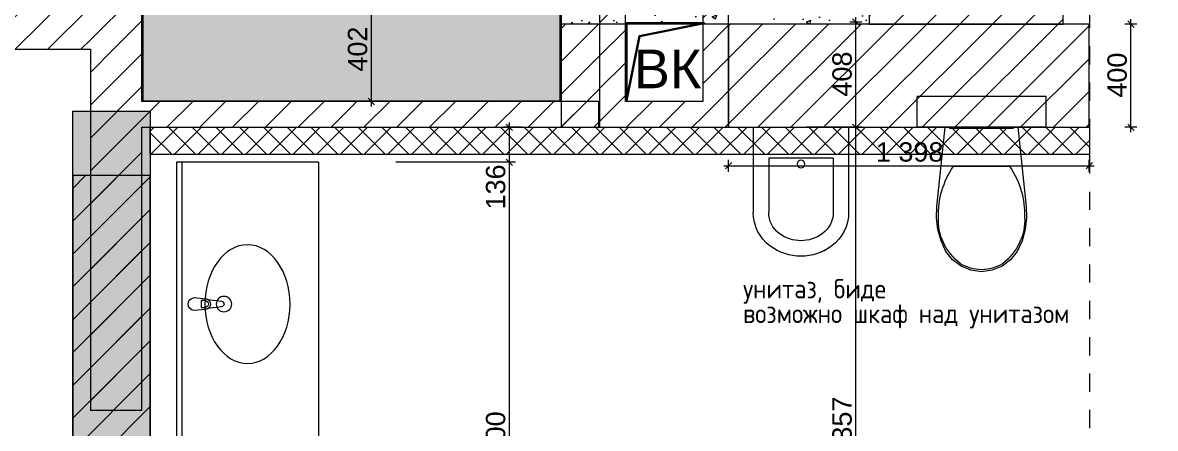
# Model space of a CAD drawing. Header units: millimetres. Extents: x 2336463 to 2579121, y 595385 to 778077.
# Drawn here: x 2403978 to 2408368, y 699937 to 701510 of the extents above; entities that cross this region are included whole.
import ezdxf

# ---------------------------------------------------------------- set-up
doc = ezdxf.new("R2010")
doc.units = ezdxf.units.MM
doc.header["$MEASUREMENT"] = 0
doc.linetypes.add('короткая штриховая', pattern=[141.111111, 70.555556, -70.555556])
for name, color, linetype in [('+возводимые стены', 7, 'Continuous'), ('1 Планировка размеры', 7, 'Continuous'), ('Интерьер - Мебель', 7, 'Continuous'), ('сит план', 7, 'Continuous')]:
    doc.layers.add(name, color=color, linetype=linetype)
for name, color, linetype, lineweight in [('+возводимые стены_Ном._пера__1', 7, 'Continuous', 13), ('+возводимые стены_Ном._пера__101', 252, 'Continuous', 5), ('+стена с дверью_Ном._пера__1', 7, 'Continuous', 13), ('1 Планировка_Ном._пера__1', 7, 'Continuous', 13), ('Интерьер - Мебель_Ном._пера__1', 7, 'Continuous', 13), ('сит план_Ном._пера__1', 7, 'Continuous', 13), ('сит план_Ном._пера__21', 7, 'Continuous', 30)]:
    doc.layers.add(name, color=color, linetype=linetype, lineweight=lineweight)
for name, color, linetype, lineweight, true_color in [('+возводимые стены_Ном._пера__169', 7, 'Continuous', 5, 0x68b353), ('+возводимые стены_Ном._пера__242', 7, 'Continuous', 13, 0x1b55b5), ('+возводимые стены_Ном._пера__9', 7, 'Continuous', 15, 0x3dad99), ('+размер планировка_Ном._пера__242', 7, 'Continuous', 13, 0x1b55b5), ('+стена с дверью_Ном._пера__243', 7, 'Continuous', 13, 0xe25822), ('1 Планировка размеры_Ном._пера__242', 7, 'Continuous', 13, 0x1b55b5), ('сит план_Ном._пера__87', 7, 'Continuous', 20, 0x6a6a6a)]:
    doc.layers.add(name, color=color, linetype=linetype, lineweight=lineweight, true_color=true_color)
doc.styles.add('СГЕНЕРИР_СТИЛЬ_1', font='arial.ttf')
doc.styles.add('СГЕНЕРИР_СТИЛЬ_4', font='isocp.shx')
doc.dimstyles.new('СГЕНЕРИР_СТИЛЬ__1', dxfattribs={"dimtxt": 75, "dimasz": 23.75, "dimexe": 0.18, "dimexo": 300, "dimgap": 0, "dimtad": 1, "dimtih": 1, "dimtoh": 1, "dimdec": 0, "dimzin": 0, "dimdsep": 46, "dimtxsty": 'СГЕНЕРИР_СТИЛЬ_1', "dimblk": 'ARROWHEAD_6', "dimblk1": 'ARROWHEAD_6', "dimblk2": 'ARROWHEAD_6', "dimcen": 0.09, "dimclrd": 256, "dimclre": 256, "dimclrt": 256, "dimazin": 0, "dimtfac": 1, "dimtdec": 4, "dimtmove": 0, "dimatfit": 3, "dimfxl": 0, "dimtolj": 1, "dimtzin": 0, "dimarcsym": 0})
doc.dimstyles.new('СГЕНЕРИР_СТИЛЬ__2', dxfattribs={"dimtxt": 75, "dimasz": 23.75, "dimexe": 0.18, "dimexo": 300, "dimgap": 0, "dimtad": 1, "dimdec": 0, "dimzin": 0, "dimdsep": 46, "dimtxsty": 'СГЕНЕРИР_СТИЛЬ_1', "dimblk": 'ARROWHEAD_6', "dimblk1": 'ARROWHEAD_6', "dimblk2": 'ARROWHEAD_6', "dimcen": 0.09, "dimclrd": 256, "dimclre": 256, "dimclrt": 256, "dimazin": 0, "dimtfac": 1, "dimtdec": 4, "dimtmove": 0, "dimatfit": 3, "dimfxl": 0, "dimtolj": 1, "dimtzin": 0, "dimarcsym": 0})
pattern_1 = [(45, (2086872.015, 585813.69), (-63.639609, 63.639609), [])]
pattern_2 = [(50, (2086872.01, 585813.69), (-182.18467, 15.939086), [19.05, -209.55]), (355, (2086872.01, 585813.69), (-35.24342, 191.05685), [15.24, -167.64058]), (100.451445, (2086887.2, 585812.36), (146.94125, 175.11775), [16.19001, -178.09024]), (46.1842, (2086872.01, 585864.49), (-271.07904, 42.04233), [28.575, -314.325]), (96.63556, (2086894.6, 585860.98), (237.40413, 247.42612), [24.28502, -267.1356]), (351.18415, (2086872.01, 585864.49), (237.40413, 247.42612), [22.85997, -251.45973]), (21, (2086897.41, 585851.79), (-151.61439, 102.2652), [19.05, -209.55]), (326, (2086897.41, 585851.79), (61.80203, 184.18797), [15.24, -167.64]), (71.451445, (2086910.05, 585843.26), (213.41642, 81.92277), [16.19001, -178.08994]), (37.5, (2086872.015, 585813.686), (3.088603, 84.555039), [0, -165.608, 0, -170.18, 0, -168.275]), (7.5, (2086872.015, 585813.69), (66.819663, 100.180575), [0, -97.028, 0, -161.798, 0, -64.135]), (327.5, (2086815.37, 585813.686), (-135.590595, 5.728744), [0, -63.5, 0, -198.12, 0, -262.89]), (317.5, (2086789.97, 585813.69), (148.12918, 25.42649), [0, -82.55, 0, -131.572, 0, -186.69])]

# ---------------------------------------------------------------- blocks, each defined once
blk = doc.blocks.new('Перекрытие_206', base_point=(2404443.8, 701207.5))
at = {"layer": 'Интерьер - Мебель_Ном._пера__1', "color": 7, "linetype": 'Continuous', "lineweight": 13, "flags": 128}
blk.add_lwpolyline([(2404443.8, 701207.5), (2406061.7, 701207.5), (2406061.7, 701606.9), (2404443.8, 701606.9)], close=True, dxfattribs=at)
blk = doc.blocks.new('Стена_960', base_point=(2403230.1, 701406.9))
at = {"layer": 'сит план_Ном._пера__87', "linetype": 'Continuous', "lineweight": 20, "true_color": 0x6a6a6a}
h = blk.add_hatch(dxfattribs=at)
h.set_pattern_fill('Блоки_Бетонные_Эффективные', color=251, style=0, pattern_type=2)
h.set_pattern_definition(pattern_1)
h.paths.add_polyline_path([(2403430.1, 701406.9), (2404240, 701406.9), (2404240, 701606.9), (2403430.1, 701606.9)])
h = blk.add_hatch(dxfattribs=at)
h.set_pattern_fill('Блоки_Бетонные_Эффективные', color=251, style=0, pattern_type=2)
h.set_pattern_definition(pattern_1)
h.paths.add_polyline_path([(2404240, 701406.9), (2404440, 701406.9), (2404440, 701606.9)])
h = blk.add_hatch(dxfattribs=at)
h.set_pattern_fill('Блоки_Бетонные_Эффективные', color=251, style=0, pattern_type=2)
h.set_pattern_definition(pattern_1)
h.paths.add_polyline_path([(2404240, 701406.9), (2404440, 701606.9), (2404240, 701606.9)])
at = {"layer": 'сит план_Ном._пера__1', "color": 7, "linetype": 'Continuous', "lineweight": 13, "flags": 128}
for points in [[(2404440, 701606.9), (2403430.1, 701606.9)], [(2404440, 701606.9), (2404440, 701406.9)], [(2403430.1, 701406.9), (2404240, 701406.9)]]:
    blk.add_lwpolyline(points, dxfattribs=at)
blk = doc.blocks.new('Стена_967', base_point=(2406214, 701807.1))
at = {"layer": 'сит план_Ном._пера__87', "linetype": 'Continuous', "lineweight": 20, "true_color": 0x6a6a6a}
h = blk.add_hatch(dxfattribs=at)
h.set_pattern_fill('Блоки_Бетонные_Эффективные', color=251, style=0, pattern_type=2)
h.set_pattern_definition(pattern_1)
h.paths.add_polyline_path([(2406314, 701204.4), (2406314, 701807.1), (2406214, 701807.1), (2406214, 701204.4)])
h = blk.add_hatch(dxfattribs=at)
h.set_pattern_fill('Блоки_Бетонные_Эффективные', color=251, style=0, pattern_type=2)
h.set_pattern_definition(pattern_1)
h.paths.add_polyline_path([(2406314, 701204.4), (2406214, 701104.4), (2406314, 701104.4)])
h = blk.add_hatch(dxfattribs=at)
h.set_pattern_fill('Блоки_Бетонные_Эффективные', color=251, style=0, pattern_type=2)
h.set_pattern_definition(pattern_1)
h.paths.add_polyline_path([(2406314, 701204.4), (2406214, 701204.4), (2406214, 701104.4)])
at = {"layer": 'сит план_Ном._пера__1', "color": 7, "linetype": 'Continuous', "lineweight": 13, "flags": 128}
for points in [[(2406214, 701807.1), (2406214, 701104.4)], [(2406314, 701807.1), (2406214, 701807.1)], [(2406314, 701204.4), (2406314, 701807.1)], [(2406214, 701104.4), (2406314, 701104.4)]]:
    blk.add_lwpolyline(points, dxfattribs=at)
blk = doc.blocks.new('Стена_968', base_point=(2406214, 701104.4))
at = {"layer": 'сит план_Ном._пера__87', "linetype": 'Continuous', "lineweight": 20, "true_color": 0x6a6a6a}
h = blk.add_hatch(dxfattribs=at)
h.set_pattern_fill('Блоки_Бетонные_Эффективные', color=251, style=0, pattern_type=2)
h.set_pattern_definition(pattern_1)
h.paths.add_polyline_path([(2406314, 701104.4), (2406614, 701104.4), (2406614, 701204.4), (2406314, 701204.4)])
h = blk.add_hatch(dxfattribs=at)
h.set_pattern_fill('Блоки_Бетонные_Эффективные', color=251, style=0, pattern_type=2)
h.set_pattern_definition(pattern_1)
h.paths.add_polyline_path([(2406714, 701204.4), (2406614, 701204.4), (2406714, 701104.4)])
h = blk.add_hatch(dxfattribs=at)
h.set_pattern_fill('Блоки_Бетонные_Эффективные', color=251, style=0, pattern_type=2)
h.set_pattern_definition(pattern_1)
h.paths.add_polyline_path([(2406614, 701204.4), (2406614, 701104.4), (2406714, 701104.4)])
at = {"layer": 'сит план_Ном._пера__1', "color": 7, "linetype": 'Continuous', "lineweight": 13, "flags": 128}
for points in [[(2406614, 701204.4), (2406314, 701204.4)], [(2406714, 701104.4), (2406714, 701204.4)], [(2406314, 701104.4), (2406714, 701104.4)]]:
    blk.add_lwpolyline(points, dxfattribs=at)
blk = doc.blocks.new('Стена_969', base_point=(2406714, 701104.4))
at = {"layer": 'сит план_Ном._пера__87', "linetype": 'Continuous', "lineweight": 20, "true_color": 0x6a6a6a}
h = blk.add_hatch(dxfattribs=at)
h.set_pattern_fill('Блоки_Бетонные_Эффективные', color=251, style=0, pattern_type=2)
h.set_pattern_definition(pattern_1)
h.paths.add_polyline_path([(2406714, 701204.4), (2406714, 701807.1), (2406614, 701807.1), (2406614, 701204.4)])
at = {"layer": 'сит план_Ном._пера__1', "color": 7, "linetype": 'Continuous', "lineweight": 13, "flags": 128}
for points in [[(2406614, 701807.1), (2406714, 701807.1)], [(2406614, 701807.1), (2406614, 701204.4)], [(2406714, 701204.4), (2406714, 701807.1)]]:
    blk.add_lwpolyline(points, dxfattribs=at)
blk = doc.blocks.new('Стена_970', base_point=(2404172.1, 700916.8))
at = {"layer": 'сит план_Ном._пера__87', "linetype": 'Continuous', "lineweight": 20, "true_color": 0x6a6a6a}
h = blk.add_hatch(dxfattribs=at)
h.set_pattern_fill('Блоки_Бетонные_Эффективные', color=251, style=0, pattern_type=2)
h.set_pattern_definition(pattern_1)
h.paths.add_polyline_path([(2404172.1, 700916.8), (2404172.1, 695916.8), (2404472.1, 695916.8), (2404472.1, 700916.8)])
at = {"layer": 'сит план_Ном._пера__1', "color": 7, "linetype": 'Continuous', "lineweight": 13, "flags": 128}
for points in [[(2404172.1, 700916.8), (2404172.1, 695916.8)], [(2404472.1, 700916.8), (2404172.1, 700916.8)], [(2404472.1, 697639), (2404472.1, 700916.8)]]:
    blk.add_lwpolyline(points, dxfattribs=at)
blk = doc.blocks.new('Стена_1002', base_point=(2406210.7, 701104.4))
at = {"layer": '+возводимые стены_Ном._пера__169', "linetype": 'Continuous', "lineweight": 5, "true_color": 0x68b353}
h = blk.add_hatch(dxfattribs=at)
h.set_pattern_fill('Блоки_Бетонные_Эффективные', color=85, style=0, pattern_type=2)
h.set_pattern_definition(pattern_1)
h.paths.add_polyline_path([(2406210.7, 701204.4), (2404440, 701204.4), (2404440, 701104.4), (2406210.7, 701104.4)])
at = {"layer": '+возводимые стены_Ном._пера__101', "color": 252, "linetype": 'Continuous', "lineweight": 5, "flags": 128}
for points in [[(2406210.7, 701204.4), (2404440, 701204.4)], [(2406210.7, 701104.4), (2406210.7, 701204.4)], [(2404440, 701104.4), (2406210.7, 701104.4)]]:
    blk.add_lwpolyline(points, dxfattribs=at)
blk = doc.blocks.new('Стена_1006', base_point=(2404240, 701406.9))
at = {"layer": 'сит план_Ном._пера__87', "linetype": 'Continuous', "lineweight": 20, "true_color": 0x6a6a6a}
h = blk.add_hatch(dxfattribs=at)
h.set_pattern_fill('Блоки_Бетонные_Эффективные', color=251, style=0, pattern_type=2)
h.set_pattern_definition(pattern_1)
h.paths.add_polyline_path([(2404240, 701406.9), (2404240, 700005.4), (2404440, 700005.4), (2404440, 701406.9)])
at = {"layer": 'сит план_Ном._пера__1', "color": 7, "linetype": 'Continuous', "lineweight": 13, "flags": 128}
for points in [[(2404240, 701406.9), (2404240, 700005.4)], [(2404440, 701204.4), (2404440, 701406.9)], [(2404440, 700005.4), (2404440, 701104.4)], [(2404440, 700005.4), (2404240, 700005.4)]]:
    blk.add_lwpolyline(points, dxfattribs=at)
blk = doc.blocks.new('Стена_1017', base_point=(2406064.8, 701504.5))
at = {"layer": '+возводимые стены_Ном._пера__169', "linetype": 'Continuous', "lineweight": 5, "true_color": 0x68b353}
h = blk.add_hatch(dxfattribs=at)
h.set_pattern_fill('Блоки_Бетонные_Эффективные', color=85, style=0, pattern_type=2)
h.set_pattern_definition(pattern_1)
h.paths.add_polyline_path([(2406064.8, 701504.5), (2406064.8, 701104.6), (2406214.8, 701104.6), (2406214.8, 701504.5)])
at = {"layer": '+возводимые стены_Ном._пера__101', "color": 252, "linetype": 'Continuous', "lineweight": 5, "flags": 128}
for points in [[(2406064.8, 701504.5), (2406064.8, 701104.6)], [(2406214.8, 701504.5), (2406064.8, 701504.5)], [(2406214.8, 701104.6), (2406214.8, 701504.5)], [(2406064.8, 701104.6), (2406214.8, 701104.6)]]:
    blk.add_lwpolyline(points, dxfattribs=at)
blk = doc.blocks.new('Стена_1028', base_point=(2407258.7, 701504.5))
at = {"layer": '+возводимые стены_Ном._пера__169', "linetype": 'Continuous', "lineweight": 5, "true_color": 0x68b353}
h = blk.add_hatch(dxfattribs=at)
h.set_pattern_fill('Блоки_Бетонные_Эффективные', color=85, style=0, pattern_type=2)
h.set_pattern_definition(pattern_1)
h.paths.add_polyline_path([(2407258.7, 701504.5), (2408011.1, 701504.5), (2408011.1, 701604.5), (2407258.7, 701604.5)])
at = {"layer": '+возводимые стены_Ном._пера__101', "color": 252, "linetype": 'Continuous', "lineweight": 5, "flags": 128}
for points in [[(2408011.1, 701604.5), (2407258.7, 701604.5)], [(2407258.7, 701604.5), (2407258.7, 701504.5)], [(2408011.1, 701504.5), (2408011.1, 701604.5)], [(2407258.7, 701504.5), (2408011.1, 701504.5)]]:
    blk.add_lwpolyline(points, dxfattribs=at)
blk = doc.blocks.new('Унитаз 25')
at = {"layer": 'Интерьер - Мебель_Ном._пера__1', "color": 7, "linetype": 'Continuous', "lineweight": 13}
for p, q in [((-250, 120), (250, 120)), ((-250, 0), (-250, 120)), ((250, 0), (250, 120)), ((-250, 0), (250, 0)), ((0, -151.4), (-108.9, -151.4)), ((108.9, -151.4), (0, -151.4))]:
    blk.add_line(p, q, dxfattribs=at)
at = {"layer": 'Интерьер - Мебель_Ном._пера__1', "color": 7, "linetype": 'Continuous', "lineweight": 13, "flags": 128}
for points in [[(-169.4, -396.7), (-157, -440.3), (-138, -481.3), (-112.4, -513.9), (-79.4, -538.8), (-41, -554.6), (0, -560), (41, -554.6), (79.4, -538.8), (112.4, -513.9), (138, -481.3), (157, -440.3), (169.4, -396.7), (174.9, -351.8), (173.3, -306.6), (141, 0), (-141, 0), (-173.3, -306.6), (-174.9, -351.8)], [(123, 0), (-123, 0), (-123, -5), (123, -5)]]:
    blk.add_lwpolyline(points, close=True, dxfattribs=at)
at = {"layer": 'Интерьер - Мебель_Ном._пера__1', "color": 7, "linetype": 'Continuous', "lineweight": 13}
for centre, major_axis, start_param, end_param in [((258.1, -339.4), (425.3, 0), 2.612188, 3.165208), ((-258.1, -339.4), (425.3, 0), 6.259567, 6.812588), ((89.5, -360.8), (256.9, 0), 3.085861, 3.98645), ((-89.5, -360.8), (256.9, 0), 5.438324, 6.338913), ((0.8, -431.2), (138.5, 0), 4.079884, 4.706528), ((-0.8, -431.2), (138.5, 0), 4.71825, 5.344894)]:
    blk.add_ellipse(centre, major_axis=major_axis, ratio=0.875546, start_param=start_param, end_param=end_param, dxfattribs=at)
blk = doc.blocks.new('Панель с Несколькими Умывальниками 25')
at = {"layer": 'Интерьер - Мебель_Ном._пера__1', "color": 7, "linetype": 'Continuous', "lineweight": 13}
for p, q in [((-1100, 0), (1100, 0)), ((-1100, -550), (-1100, 0)), ((1100, -550), (1100, 0)), ((-1100, -20), (1100, -20)), ((-563.6, -109.8), (-563.6, -94.9)), ((-563.6, -94.9), (-536.4, -94.9)), ((-536.4, -94.9), (-536.4, -109.8)), ((536.4, -109.8), (536.4, -94.9)), ((536.4, -94.9), (563.6, -94.9)), ((563.6, -94.9), (563.6, -109.8)), ((-1100, -550), (1100, -550))]:
    blk.add_line(p, q, dxfattribs=at)
at = {"layer": 'Интерьер - Мебель_Ном._пера__1', "color": 7, "linetype": 'Continuous', "lineweight": 13, "flags": 128}
for points in [[(-575, -70), (-571, -112, 0.12102), (-567.7, -121.5), (-561.1, -174.4, 0.882566), (-538.9, -174.4), (-532.3, -121.5, 0.12102), (-529, -112), (-525, -70, 1)], [(525, -70), (529, -112, 0.12102), (532.3, -121.5), (538.9, -174.4, 0.882566), (561.1, -174.4), (567.7, -121.5, 0.12102), (571, -112), (575, -70, 1)]]:
    blk.add_lwpolyline(points, format="xyb", close=True, dxfattribs=at)
at = {"layer": 'Интерьер - Мебель_Ном._пера__1', "color": 7, "linetype": 'Continuous', "lineweight": 13}
for centre in [(-550, -183.9), (550, -183.9)]:
    blk.add_circle(centre, 30, dxfattribs=at)
for centre, radius, start, end in [((-550, -110.1), 21.1, 212.771, 327.229), ((-550, -109.8), 13.6, 180, 0), ((550, -110.1), 21.1, 212.771, 327.229), ((550, -109.8), 13.6, 180, 0)]:
    blk.add_arc(centre, radius, start, end, dxfattribs=at)
for centre in [(-550, -275), (550, -275)]:
    blk.add_ellipse(centre, major_axis=(230, 0), ratio=0.717391, dxfattribs=at)
blk = doc.blocks.new('Биде 25')
at = {"layer": 'Интерьер - Мебель_Ном._пера__1', "color": 7, "linetype": 'Continuous', "lineweight": 13}
for p, q in [((185, 0), (-185, 0)), ((185, 0), (185, -330)), ((-185, 0), (-185, -330)), ((-125, -120), (-125, -330)), ((-125, -120), (125, -120)), ((125, -120), (125, -330))]:
    blk.add_line(p, q, dxfattribs=at)
blk.add_circle((0, -142.5), 15, dxfattribs=at)
for centre, radius, start, end in [((-22.5, -330), 162.5, 180, 233.1301), ((-22.5, -330), 162.5, 180, 233.1301), ((-22.5, -330), 102.5, 180, 233.1301), ((22.5, -330), 102.5, 306.8699, 0), ((22.5, -330), 162.5, 306.8699, 0), ((0, -300), 140, 233.1301, 306.8699), ((0, -300), 200, 233.1301, 306.8699), ((0, -300), 200, 233.1301, 270)]:
    blk.add_arc(centre, radius, start, end, dxfattribs=at)
blk = doc.blocks.new('*D3723', base_point=(2086872, 585813.7))
at = {"layer": '1 Планировка размеры_Ном._пера__242', "color": 152, "linetype": 'Continuous', "lineweight": 13, "true_color": 0x1b55b5}
for p, q in [((2405887.8, 700968.7), (2405424, 700968.7)), ((2405851.8, 700981.2), (2405876.8, 700956.2)), ((2405864.3, 698768.7), (2405864.3, 700968.7)), ((2405887.8, 698768.7), (2405424, 698768.7)), ((2405851.8, 698781.2), (2405876.8, 698756.2))]:
    blk.add_line(p, q, dxfattribs=at)
at = {"layer": '1 Планировка размеры_Ном._пера__242', "color": 152, "lineweight": 13, "true_color": 0x1b55b5, "char_height": 75, "attachment_point": 7, "rotation": 90, "style": 'СГЕНЕРИР_СТИЛЬ_1'}
for s, insert in [('\\A1;{\\pql;\\fArial|b0|i0|c204|p38;136}', (2405849.3, 700785.5)), ('\\A1;{\\pql;\\fArial|b0|i0|c204|p38;2\xa0200}', (2405849.3, 699740.5))]:
    blk.add_mtext(s, dxfattribs=dict(at, insert=insert))
blk = doc.blocks.new('ARROWHEAD_6')
at = {"color": 0, "linetype": 'Continuous', "lineweight": 0}
for p, q in [((0, 0), (-1, 0)), ((-0.5, -0.5), (0.5, 0.5))]:
    blk.add_line(p, q, dxfattribs=at)
blk = doc.blocks.new('*D3724', base_point=(2086872, 585813.7))
at = {"layer": '1 Планировка размеры_Ном._пера__242', "color": 152, "linetype": 'Continuous', "lineweight": 13, "true_color": 0x1b55b5}
for p, q in [((2405876.8, 701091.9), (2405851.8, 701116.9)), ((2405864.3, 701104.4), (2405864.3, 701123.1)), ((2405914, 701104.4), (2405840.9, 701104.4)), ((2405864.3, 700968.7), (2405864.3, 701104.4)), ((2405887.8, 700968.7), (2405424, 700968.7)), ((2405851.8, 700981.2), (2405876.8, 700956.2))]:
    blk.add_line(p, q, dxfattribs=at)
blk = doc.blocks.new('*D3757', base_point=(2086872, 585813.7))
at = {"layer": '1 Планировка размеры_Ном._пера__242', "color": 152, "linetype": 'Continuous', "lineweight": 13, "true_color": 0x1b55b5}
for p, q in [((2407194.6, 701116.9), (2407219.6, 701091.9)), ((2407230.5, 701104.4), (2407014, 701104.4)), ((2407207.1, 698747.7), (2407207.1, 701104.4)), ((2407230.5, 698747.7), (2406656.8, 698747.7)), ((2407194.6, 698760.2), (2407219.6, 698735.2))]:
    blk.add_line(p, q, dxfattribs=at)
at = {"layer": '1 Планировка размеры_Ном._пера__242', "color": 152, "lineweight": 13, "true_color": 0x1b55b5, "insert": (2407192.1, 699797.8), "char_height": 75, "attachment_point": 7, "rotation": 90, "style": 'СГЕНЕРИР_СТИЛЬ_1'}
blk.add_mtext('\\A1;{\\pql;\\fArial|b0|i0|c204|p38;2\xa0357}', dxfattribs=at)
blk = doc.blocks.new('*D3758', base_point=(2086872, 585813.7))
at = {"layer": '1 Планировка размеры_Ном._пера__242', "color": 152, "linetype": 'Continuous', "lineweight": 13, "true_color": 0x1b55b5}
for p, q in [((2407230.5, 701512.7), (2407183.7, 701512.7)), ((2407219.6, 701500.2), (2407194.6, 701525.2)), ((2407207.1, 701512.7), (2407207.1, 701531.5)), ((2407207.1, 701104.4), (2407207.1, 701512.7)), ((2407194.6, 701116.9), (2407219.6, 701091.9)), ((2407230.5, 701104.4), (2407014, 701104.4))]:
    blk.add_line(p, q, dxfattribs=at)
at = {"layer": '1 Планировка размеры_Ном._пера__242', "color": 152, "lineweight": 13, "true_color": 0x1b55b5, "insert": (2407192.1, 701223.2), "char_height": 75, "attachment_point": 7, "rotation": 90, "style": 'СГЕНЕРИР_СТИЛЬ_1'}
blk.add_mtext('\\A1;{\\pql;\\fArial|b0|i0|c204|p38;408}', dxfattribs=at)
blk = doc.blocks.new('*D3780', base_point=(2086872, 585813.7))
at = {"layer": '1 Планировка размеры_Ном._пера__242', "color": 152, "linetype": 'Continuous', "lineweight": 13, "true_color": 0x1b55b5}
for p, q in [((2406695.2, 700955.2), (2406714, 700955.2)), ((2406726.5, 700967.7), (2406701.5, 700942.7)), ((2406714, 700931.7), (2406714, 700978.6)), ((2406714, 700955.2), (2408112, 700955.2)), ((2408099.5, 700942.7), (2408124.5, 700967.7)), ((2408112, 700931.7), (2408112, 700978.6)), ((2408112, 700955.2), (2408130.7, 700955.2))]:
    blk.add_line(p, q, dxfattribs=at)
at = {"layer": '1 Планировка размеры_Ном._пера__242', "color": 152, "lineweight": 13, "true_color": 0x1b55b5, "insert": (2407284.7, 700970.2), "char_height": 75, "attachment_point": 7, "style": 'СГЕНЕРИР_СТИЛЬ_1'}
blk.add_mtext('\\A1;{\\pql;\\fArial|b0|i0|c204|p38;1\xa0398}', dxfattribs=at)
blk = doc.blocks.new('*D3787', base_point=(2086872, 585813.7))
at = {"layer": '1 Планировка размеры_Ном._пера__242', "color": 152, "linetype": 'Continuous', "lineweight": 13, "true_color": 0x1b55b5}
for p, q in [((2408285.8, 701492), (2408260.8, 701517)), ((2408273.3, 701504.5), (2408273.3, 701523.3)), ((2408296.7, 701504.5), (2408249.8, 701504.5)), ((2408273.3, 701104.4), (2408273.3, 701504.5)), ((2408260.8, 701116.9), (2408285.8, 701091.9)), ((2408296.7, 701104.4), (2408249.8, 701104.4)), ((2408273.3, 701085.6), (2408273.3, 701104.4))]:
    blk.add_line(p, q, dxfattribs=at)
at = {"layer": '1 Планировка размеры_Ном._пера__242', "color": 152, "lineweight": 13, "true_color": 0x1b55b5, "insert": (2408258.3, 701219.1), "char_height": 75, "attachment_point": 7, "rotation": 90, "style": 'СГЕНЕРИР_СТИЛЬ_1'}
blk.add_mtext('\\A1;{\\pql;\\fArial|b0|i0|c204|p38;400}', dxfattribs=at)
blk = doc.blocks.new('*D3840', base_point=(2086872, 585813.7))
at = {"layer": '1 Планировка размеры_Ном._пера__242', "color": 152, "linetype": 'Continuous', "lineweight": 13, "true_color": 0x1b55b5}
for p, q in [((2410960.7, 693213), (2410960.7, 693166.1)), ((2402354.6, 693177.2), (2402379.6, 693202.2)), ((2410960.7, 693189.5), (2402367.1, 693189.7)), ((2410948.2, 693177), (2410973.2, 693202)), ((2410979.4, 693189.5), (2410960.7, 693189.5))]:
    blk.add_line(p, q, dxfattribs=at)
at = {"layer": '1 Планировка размеры_Ном._пера__242', "color": 152, "lineweight": 13, "true_color": 0x1b55b5, "char_height": 75, "attachment_point": 7, "rotation": 359.9989, "style": 'СГЕНЕРИР_СТИЛЬ_1'}
for s, insert in [('\\A1;{\\pql;\\fArial|b0|i0|c204|p38;95}', (2402379.6, 693204.7)), ('\\A1;{\\pql;\\fArial|b0|i0|c204|p38;8\xa0594}', (2406535.7, 693204.6))]:
    blk.add_mtext(s, dxfattribs=dict(at, insert=insert))
blk = doc.blocks.new('*D3863', base_point=(2086872, 585813.7))
at = {"layer": '1 Планировка размеры_Ном._пера__242', "color": 152, "linetype": 'Continuous', "lineweight": 13, "true_color": 0x1b55b5}
for p, q in [((2405352.6, 701606.9), (2405305.8, 701606.9)), ((2405316.7, 701619.4), (2405341.7, 701594.4)), ((2405329.2, 701204.4), (2405329.2, 701606.9)), ((2405352.6, 701204.4), (2404740, 701204.4)), ((2405316.7, 701216.9), (2405341.7, 701191.9)), ((2405329.2, 701185.6), (2405329.2, 701204.4))]:
    blk.add_line(p, q, dxfattribs=at)
at = {"layer": '1 Планировка размеры_Ном._пера__242', "color": 152, "lineweight": 13, "true_color": 0x1b55b5, "insert": (2405314.2, 701320.2), "char_height": 75, "attachment_point": 7, "rotation": 90, "style": 'СГЕНЕРИР_СТИЛЬ_1'}
blk.add_mtext('\\A1;{\\pql;\\fArial|b0|i0|c204|p38;402}', dxfattribs=at)

msp = doc.modelspace()

# ---------------------------------------------------------------- hatches: boundary and pattern name
at = {"layer": '+возводимые стены_Ном._пера__242', "linetype": 'Continuous', "lineweight": 13, "true_color": 0x1b55b5}
h = msp.add_hatch(dxfattribs=at)
h.set_pattern_fill('Блоки_Бетонные_Эффективные', color=152, style=0, pattern_type=2)
h.set_pattern_definition(pattern_1)
h.paths.add_polyline_path([(2406714, 701104.4), (2408112, 701104.4), (2408112, 701504.5), (2406714, 701504.5)])
at = {"layer": '+возводимые стены_Ном._пера__9', "linetype": 'Continuous', "lineweight": 15, "true_color": 0x3dad99}
h = msp.add_hatch(dxfattribs=at)
h.set_pattern_fill('Блоки_Бетонные', color=135, style=0, pattern_type=2)
h.set_pattern_definition([(45, (2086872.015, 585813.686), (-45.961939, 45.961939), []), (135, (2086872.015, 585813.686), (45.961939, 45.961939), [])])
h.paths.add_polyline_path([(2404472.1, 701104.4), (2408112.7, 701104.4), (2408112.7, 700998.4), (2404472.1, 700998.4)])
at = {"layer": '+стена с дверью_Ном._пера__243', "linetype": 'Continuous', "lineweight": 0, "true_color": 0x381608}
msp.add_hatch(color=28, dxfattribs=at).paths.add_polyline_path([(2397562, 706910.6), (2404214.6, 706910.6), (2404214.6, 709999), (2406042.9, 709999), (2406184.2, 709999), (2406184.2, 707032.4), (2406042.9, 707032.4), (2406042.9, 705401.1), (2406063, 705401.1), (2406063, 704006.7), (2406065.2, 704006.7), (2406065.2, 701204.4), (2404440, 701204.4), (2404440, 704006.7), (2403834.9, 704006.7), (2403834.9, 703610.7), (2398839.9, 703610.7), (2398839.9, 705400.5), (2397562, 705400.5)])
at = {"layer": 'сит план_Ном._пера__1', "linetype": 'Continuous', "lineweight": 13}
h = msp.add_hatch(dxfattribs=at)
h.set_pattern_fill('AR_CONC', style=0, pattern_type=2)
h.set_pattern_definition(pattern_2)
h.paths.add_polyline_path([(2406064.8, 701802.1), (2407258.7, 701802.1), (2407258.7, 701504.5), (2406064.8, 701504.5)])
h = msp.add_hatch(dxfattribs=at)
h.set_pattern_fill('AR_CONC', style=0, pattern_type=2)
h.set_pattern_definition(pattern_2)
h.paths.add_polyline_path([(2404172.1, 701167), (2404472.1, 701167), (2404472.1, 695916.8), (2404172.1, 695916.8)])

# ---------------------------------------------------------------- linework, layer by layer
at = {"layer": '+возводимые стены_Ном._пера__1', "color": 7, "linetype": 'Continuous', "lineweight": 13, "flags": 128}
for points in [[(2406714, 701104.4), (2408112, 701104.4), (2408112, 701504.5), (2406714, 701504.5)], [(2404472.1, 701104.4), (2408112.7, 701104.4), (2408112.7, 700998.4), (2404472.1, 700998.4)]]:
    msp.add_lwpolyline(points, close=True, dxfattribs=at)
at = {"layer": '+стена с дверью_Ном._пера__1', "color": 7, "linetype": 'Continuous', "lineweight": 13, "flags": 128}
msp.add_lwpolyline([(2397562, 706910.6), (2404214.6, 706910.6), (2404214.6, 709999), (2406042.9, 709999), (2406184.2, 709999), (2406184.2, 707032.4), (2406042.9, 707032.4), (2406042.9, 705401.1), (2406063, 705401.1), (2406063, 704006.7), (2406065.2, 704006.7), (2406065.2, 701204.4), (2404440, 701204.4), (2404440, 704006.7), (2403834.9, 704006.7), (2403834.9, 703610.7), (2398839.9, 703610.7), (2398839.9, 705400.5), (2397562, 705400.5)], close=True, dxfattribs=at)
at = {"layer": '1 Планировка_Ном._пера__1', "color": 7, "linetype": 'короткая штриховая', "lineweight": 13}
msp.add_line((2408115.1, 694010.7), (2408113.1, 709137.7), dxfattribs=at)
at = {"layer": 'сит план_Ном._пера__1', "color": 7, "linetype": 'Continuous', "lineweight": 13, "flags": 128}
for points in [[(2406064.8, 701802.1), (2407258.7, 701802.1), (2407258.7, 701504.5), (2406064.8, 701504.5)], [(2404172.1, 701167), (2404472.1, 701167), (2404472.1, 695916.8), (2404172.1, 695916.8)]]:
    msp.add_lwpolyline(points, close=True, dxfattribs=at)
at = {"layer": 'сит план_Ном._пера__21', "color": 7, "linetype": 'Continuous', "lineweight": 30, "flags": 128}
msp.add_lwpolyline([(2406318.5, 701207.7), (2406368.5, 701457.7), (2406619.5, 701507.7), (2406318.5, 701507.7)], close=True, dxfattribs=at)

# ---------------------------------------------------------------- block references
at = {"layer": '+возводимые стены', "color": 252, "lineweight": 5}
for name, p in [('Стена_1028', (2407258.7, 701504.5)), ('Стена_1017', (2406064.8, 701504.5)), ('Стена_1002', (2406210.7, 701104.4))]:
    msp.add_blockref(name, p, dxfattribs=at)
at = {"layer": 'Интерьер - Мебель', "color": 7, "linetype": 'Continuous', "lineweight": 13}
msp.add_blockref('Перекрытие_206', (2404443.8, 701207.5), dxfattribs=at)
at = {"layer": 'Интерьер - Мебель_Ном._пера__1', "color": 7, "linetype": 'Continuous', "lineweight": 13, "xscale": -1, "zscale": 1000}
for name, p in [('Унитаз 25', (2407694.3, 701104.4)), ('Биде 25', (2406994.3, 701104.4))]:
    msp.add_blockref(name, p, dxfattribs=at)
at = {"layer": 'Интерьер - Мебель_Ном._пера__1', "color": 7, "linetype": 'Continuous', "lineweight": 13, "xscale": -1, "zscale": 1000, "rotation": 90}
msp.add_blockref('Панель с Несколькими Умывальниками 25', (2404574, 699868.7), dxfattribs=at)
at = {"layer": 'сит план', "color": 7, "lineweight": 13}
for name, p in [('Стена_967', (2406214, 701807.1)), ('Стена_969', (2406714, 701104.4)), ('Стена_960', (2403230.1, 701406.9)), ('Стена_1006', (2404240, 701406.9)), ('Стена_968', (2406214, 701104.4)), ('Стена_970', (2404172.1, 700916.8))]:
    msp.add_blockref(name, p, dxfattribs=at)

# ---------------------------------------------------------------- texts
at = {"layer": '+размер планировка_Ном._пера__242', "color": 152, "linetype": 'Continuous', "lineweight": 13, "true_color": 0x1b55b5, "insert": (2406770.1, 700515.7), "char_height": 75, "attachment_point": 1, "line_spacing_factor": 0.766656, "style": 'СГЕНЕРИР_СТИЛЬ_4'}
msp.add_mtext('\\A1;{\\pql;\\Fisocp.shx;унитаз, биде\\P\\pql;\\Fisocp.shx;возможно шкаф на\\Fisocp.shx;д\\Fisocp.shx; унитазом}', dxfattribs=at)
at = {"layer": 'сит план_Ном._пера__1', "color": 7, "linetype": 'Continuous', "lineweight": 13, "insert": (2406346.6, 701405.8), "char_height": 150, "attachment_point": 1, "style": 'СГЕНЕРИР_СТИЛЬ_1'}
msp.add_mtext('\\A1;{\\pql;\\fArial|b0|i0|c204|p38;ВК}', dxfattribs=at)

# ---------------------------------------------------------------- dimensions: what is measured, and where the dimension line sits
at = {"layer": '1 Планировка размеры', "color": 152, "linetype": 'Continuous', "lineweight": 13, "true_color": 0x1b55b5}
for base, p1, p2, angle, picture, middle, turn in [((2402367.1, 693189.7), (2410960.8, 702168.4), (2402367.1, 693616.8), 179.9989, '*D3840', (2406664.5, 693242.1), 359.9989), ((2405329.2034, 701606.8603), (2404439.983, 701204.365), (2405465.6954, 701606.8603), 90, '*D3863', (2405276.7034, 701406.0057), 90), ((2407207.1, 701512.7), (2406714, 701104.4), (2407223, 701512.7), 90, '*D3758', (2407154.6, 701308.9), 90), ((2408273.3, 701504.5), (2408112, 701104.4), (2408112, 701504.5), 90, '*D3787', (2408220.8, 701304.8), 90), ((2405864.3, 701104.4), (2405124, 700968.7), (2406214, 701104.4), 90, '*D3724', (2405811.8, 700871.3), 90), ((2407207.1, 701104.4), (2406356.8, 698747.7), (2406714, 701104.4), 90, '*D3757', (2407154.6, 699926.6), 90), ((2405864.3, 700968.7), (2405124, 698768.7), (2405124, 700968.7), 90, '*D3723', (2405811.8, 699869.3), 90)]:
    dim = msp.add_linear_dim(base=base, p1=p1, p2=p2, angle=angle, dimstyle='СГЕНЕРИР_СТИЛЬ__2', dxfattribs=at)
    dim.commit()
    dim.dimension.update_dxf_attribs({"geometry": picture, "text_midpoint": middle, "dimtype": 160, "text_rotation": turn})
dim = msp.add_linear_dim(base=(2408112, 700955.2), p1=(2406714, 701104.4), p2=(2408112, 701104.4), dimstyle='СГЕНЕРИР_СТИЛЬ__1', dxfattribs=at)
dim.commit()
dim.dimension.update_dxf_attribs({"geometry": '*D3780', "text_midpoint": (2407413.6, 701007.7), "dimtype": 160})

doc.saveas('drawing.dxf')
